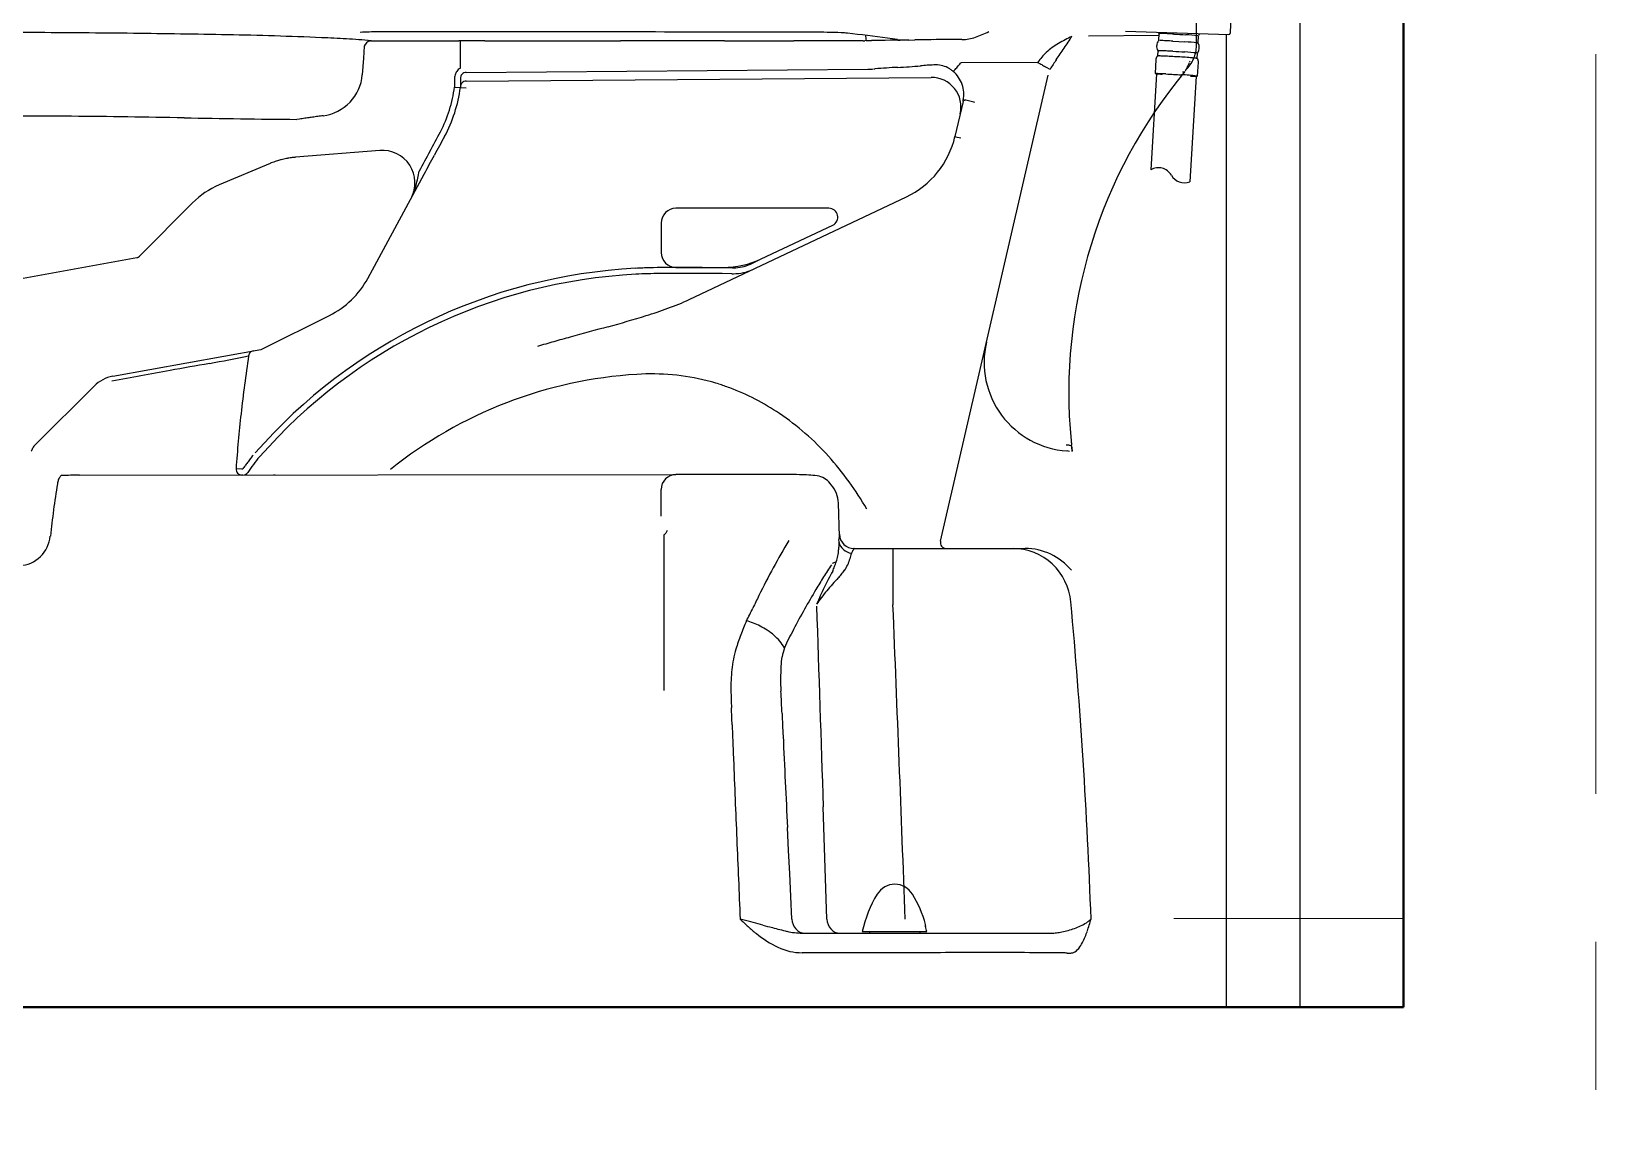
# Model space of a CAD drawing. Units: millimetres at full size, sheet at 1:50. Extents: x -31113 to 29332, y -20209 to 31249.
# Drawn here: x -1857 to -1328, y -1137 to -767 of the extents above; entities that cross this region are included whole.
import ezdxf

# ---------------------------------------------------------------- set-up
doc = ezdxf.new("R2010")
doc.units = ezdxf.units.MM
doc.header["$LTSCALE"] = 50
doc.linetypes.add('CHAIN1', pattern=[8, 5, -1, 1, -1])
for name, color, linetype, lineweight in [('B-1_通り芯・通り番号', 1, 'CHAIN1', 18), ('B-2_柱(黄)', 4, 'Continuous', 9), ('B-3_仕上線(黄)', 3, 'Continuous', 40), ('B-A_文字', 7, 'Continuous', 25), ('B-F_寸法・方位', 7, 'Continuous', 25)]:
    doc.layers.add(name, color=color, linetype=linetype, lineweight=lineweight)

msp = doc.modelspace()

# ---------------------------------------------------------------- linework, layer by layer
at = {"layer": 'B-1_通り芯・通り番号'}
msp.add_line((-1327.6, 1625.37), (-1327.6, -1846.71), dxfattribs=at)
at = {"layer": 'B-2_柱(黄)', "color": 7, "lineweight": 25}
for p, q in [((-1427.6, -726.71), (-1427.6, -1096.71)), ((-1452.6, -767.98), (-1452.6, -1096.71))]:
    msp.add_line(p, q, dxfattribs=at)
at = {"layer": 'B-3_仕上線(黄)'}
for p in [(-1392.6, 1303.29), (-1420.55, -1096.71)]:
    msp.add_line(p, (-1392.6, -1096.71), dxfattribs=at)
msp.add_lwpolyline([(-2832.6, 1303.29), (-2832.6, -1096.71), (-1420.55, -1096.71)], dxfattribs=at)
at = {"layer": 'B-A_文字', "color": 1, "lineweight": 18}
msp.add_line((-1392.6, -1066.71), (-1470.21, -1066.71), dxfattribs=at)
at = {"layer": 'B-F_寸法・方位'}
for p, q in [((-1462.61, -771.74), (-1462.61, -733.89)), ((-1449.98, -730.13), (-1451.15, -767.51)), ((-1486.65, -766.9), (-1451.67, -768)), ((-1744.03, -771.98), (-1744.3, -775.97)), ((-1702.85, -767.08), (-1733.15, -767.08)), ((-1711.51, -770.15), (-1712, -770.15)), ((-1711.51, -779.36), (-1711.51, -770.15)), ((-1703.27, -770.15), (-1711.51, -770.15)), ((-1622.22, -770.09), (-1598.78, -770.08)), ((-1592.21, -767.23), (-1606.25, -767.2)), ((-1578.92, -767.71), (-1580.61, -767.49)), ((-1577.23, -767.93), (-1578.92, -767.71)), ((-1575.55, -768.14), (-1577.23, -767.93)), ((-1573.86, -768.36), (-1575.55, -768.14)), ((-1575.34, -770.07), (-1574.79, -770.07)), ((-1574.31, -770.02), (-1574.79, -770.07)), ((-1572.17, -768.58), (-1573.86, -768.36)), ((-1573.85, -770.06), (-1572.53, -770.04)), ((-1571.26, -770.02), (-1572.53, -770.04)), ((-1570.48, -768.8), (-1572.17, -768.58)), ((-1569.57, -770), (-1571.26, -770.02)), ((-1568.8, -769.01), (-1570.48, -768.8)), ((-1567.88, -769.97), (-1569.57, -770)), ((-1567.11, -769.23), (-1568.8, -769.01)), ((-1566.19, -769.94), (-1567.88, -769.97)), ((-1565.42, -769.45), (-1567.11, -769.23)), ((-1564.51, -769.91), (-1566.19, -769.94)), ((-1563.73, -769.67), (-1565.42, -769.45)), ((-1562.82, -769.89), (-1564.51, -769.91)), ((-1559.84, -769.84), (-1557.85, -769.81)), ((-1541.95, -769.7), (-1545.06, -769.7)), ((-1475.38, -768.37), (-1499.13, -768.56)), ((-1475.33, -767.63), (-1475.48, -770.03)), ((-1470.64, -770.22), (-1466.49, -770.46)), ((-1462, -770.85), (-1461.86, -768.45)), ((-1744.3, -775.97), (-1744.68, -781.6)), ((-1516.52, -777.39), (-1542.12, -777.6)), ((-1516.52, -777.39), (-1516.4, -777.39)), ((-1476.32, -776.48), (-1476.61, -781.2)), ((-1475.69, -773.46), (-1475.79, -775.24)), ((-1462.32, -776.06), (-1462.21, -774.28)), ((-1462.23, -782.07), (-1461.95, -777.35)), ((-1713.51, -782.86), (-1713.51, -785.75)), ((-1711.51, -782.86), (-1711.51, -785.87)), ((-1709.53, -780.8), (-1573.69, -779.71)), ((-1709.53, -783.74), (-1552.27, -782.47)), ((-1573.69, -779.71), (-1573.44, -779.7)), ((-1571.57, -779.62), (-1571.33, -779.6)), ((-1549.15, -939.26), (-1512.78, -781.7)), ((-1476.1, -781.28), (-1478.05, -813.7)), ((-1462.73, -782.08), (-1464.89, -817.73)), ((-1713.51, -785.75), (-1709.51, -786)), ((-1541.52, -790.6), (-1544.26, -802.47)), ((-1544.06, -802.52), (-1542.31, -802.92)), ((-1738.74, -807.18), (-1767.26, -809.48)), ((-1775.87, -811.58), (-1793.04, -818.8)), ((-1742.83, -850.42), (-1723.72, -815.14)), ((-1819.86, -842.84), (-1802.07, -824.9)), ((-1634.12, -857.55), (-1560.67, -822.85)), ((-1586.89, -826.7), (-1638.6, -826.7)), ((-1643.6, -831.7), (-1643.6, -841.7)), ((-1609.76, -843.83), (-1585.6, -832.42)), ((-1890.25, -855.91), (-1820.93, -843.4)), ((-1613.45, -845.57), (-1609.76, -843.83)), ((-1638.6, -846.7), (-1622.58, -846.7)), ((-1619.76, -848.83), (-1619.4, -848.83)), ((-1619.51, -846.83), (-1619.75, -846.83)), ((-1619.51, -846.83), (-1619.15, -846.83)), ((-1619.4, -848.83), (-1619.16, -848.83)), ((-1778.38, -874.25), (-1755.8, -862.97)), ((-1829.02, -883.47), (-1778.92, -874.43)), ((-1855.47, -906.9), (-1835.37, -886.8)), ((-1504.63, -908.89), (-1504.64, -908.76)), ((-1785.37, -914.88), (-1787.34, -914.75)), ((-1785.07, -914.88), (-1785.37, -914.88)), ((-1840.33, -916.95), (-1638.61, -916.7)), ((-1785.07, -916.88), (-1785.37, -916.88)), ((-1774.08, -916.87), (-1774.65, -916.87)), ((-1603.85, -916.71), (-1638.61, -916.71)), ((-1643.61, -930.8), (-1643.61, -921.71)), ((-1583.33, -937.62), (-1583.69, -926.39)), ((-1642.6, -966.16), (-1642.6, -937.03)), ((-1578.36, -941.71), (-1520.52, -941.71)), ((-1565.21, -960.79), (-1565.21, -941.71)), ((-1642.6, -989.74), (-1642.6, -966.16)), ((-1587.56, -1066.98), (-1588.82, -1029.05)), ((-1600.52, -1043.8), (-1600.9, -1036.06)), ((-1600.14, -1051.54), (-1600.52, -1043.8)), ((-1599.76, -1059.29), (-1600.14, -1051.54)), ((-1599.38, -1067.03), (-1599.76, -1059.29)), ((-1595.95, -1071.71), (-1511.78, -1071.71)), ((-1575.6, -1071.21), (-1553.79, -1071.21)), ((-1573.1, -1071.71), (-1573.1, -1071.21)), ((-1556.1, -1071.21), (-1556.1, -1071.71)), ((-1554.2, -1069.45), (-1554.2, -1068.74)), ((-1562.54, -1078.34), (-1595.9, -1078.34)), ((-1506.28, -1078.43), (-1505.12, -1078.43))]:
    msp.add_line(p, q, dxfattribs=at)
for points in [[(-1575.34, -770.07), (-1587.06, -770.08), (-1598.78, -770.08)], [(-1559.84, -769.84), (-1560.83, -769.86), (-1562.82, -769.89)], [(-1465.03, -777.6), (-1465.17, -777.87), (-1465.3, -778.13), (-1465.44, -778.41), (-1465.59, -778.68), (-1465.73, -778.97), (-1465.88, -779.25), (-1466.02, -779.54), (-1466.17, -779.83), (-1466.32, -780.13), (-1466.47, -780.43)], [(-1757.89, -795.44), (-1758.34, -795.5), (-1758.79, -795.56), (-1759.23, -795.63), (-1759.68, -795.69), (-1760.12, -795.75), (-1760.57, -795.81), (-1761.01, -795.88), (-1761.46, -795.94), (-1761.9, -796), (-1762.35, -796.06), (-1762.79, -796.12), (-1763.24, -796.18), (-1763.69, -796.24), (-1764.13, -796.31), (-1764.58, -796.37), (-1765.02, -796.43), (-1765.47, -796.49), (-1765.91, -796.55), (-1766.8, -796.67)], [(-1619.76, -848.83), (-1623, -848.81), (-1626.24, -848.8), (-1629.48, -848.79), (-1632.71, -848.78), (-1635.95, -848.77)], [(-1504.78, -907.34), (-1504.8, -907.16), (-1504.82, -906.98), (-1504.84, -906.79)], [(-1504.61, -908.77), (-1504.63, -908.62), (-1504.65, -908.47), (-1504.67, -908.32), (-1504.68, -908.18), (-1504.7, -908.03), (-1504.72, -907.89), (-1504.73, -907.75), (-1504.75, -907.61), (-1504.77, -907.48), (-1504.78, -907.34)], [(-1612.45, -1068.14), (-1613.33, -1067.91), (-1614.22, -1067.68), (-1615.11, -1067.45), (-1616, -1067.22), (-1616.88, -1066.99)]]:
    msp.add_lwpolyline(points, dxfattribs=at)
for centre, radius, start, end in [((-1557.34, -713.93), 58.48, 290.0687, 294.7934), ((-1871.09, -3821.23), 3053.93, 89.72316, 90.3663), ((-1880.98, -5866.89), 5099.62, 89.33801, 89.72316), ((-1875.27, -5372.98), 4605.68, 88.94239, 89.33801), ((-1814.12, -2060.77), 1292.9, 87.53313, 88.94239), ((-1819.67, -2189.61), 1421.87, 87.19337, 87.53313), ((-1755.82, -887.08), 117.77, 83.093, 87.1934), ((-1738.05, -919.65), 152.56, 90.4584, 92.7574), ((-1741.59, -772.7), 2.54, 98.1786, 163.513), ((-1741.65, -772.25), 2.08, 91.6508, 98.1786), ((-1741.65, -772.26), 2.1, 90.0276, 91.6508), ((-1976.06, 485459.49), 486229.71, 270.02762, 270.03112), ((-1733.28, -1516.51), 749.43, 89.99037, 90.45841), ((-2002.39, 534505.17), 535275.4, 270.03202, 270.03316), ((-1710.93, -48887.71), 48120.62, 89.87536, 89.99037), ((-1814.48, 209919.51), 210689.68, 270.03316, 270.04272), ((-1569.81, -118210.16), 117440.08, 90.02557, 90.04272), ((-1592.14, -767.02), 0.213, 270.1089, 279.9519), ((-1592.46, -1209.62), 442.39, 89.3485, 89.9589), ((-1589.58, -955.56), 188.32, 87.9148, 89.3485), ((-1583.66, -793.14), 25.78, 83.1732, 87.9148), ((-1552.78, -766.46), 21.82, 184.7659, 187.0713), ((-1562.02, -767.61), 12.52, 187.0713, 191.0909), ((-1573.77, -767.31), 2.76, 258.876, 261.7631), ((-1573.85, -767.91), 2.16, 261.7631, 265.4531), ((-1573.87, -768.12), 1.95, 265.4531, 268.0521), ((-1573.87, -768.17), 1.89, 268.0521, 270.7299), ((-1562.77, -763.18), 6.71, 259.4329, 263.0089), ((-1562.78, -763.2), 6.69, 263.0089, 266.5954), ((-1562.78, -763.21), 6.68, 266.5938, 269.6689), ((-1545.5, -1529.07), 759.37, 90.44938, 90.93218), ((-1544.07, -1711.24), 941.54, 90.05999, 90.44938), ((-1542, -755.91), 13.79, 270.2197, 290.0687), ((-1498.33, -790.27), 22.13, 119.5637, 132.7983), ((-1458.66, -860.21), 102.53, 116.6953, 119.5637), ((-1662.35, -669.01), 186.46, 326.2558, 327.7143), ((-1472.7, -771.91), 3.37, 176.6666, 207.4724), ((-1472.76, -771.91), 3.3, 145.3072, 176.6666), ((-1475.39, -770.09), 0.108, 70.0025, 146.9748), ((-1469.15, -765.63), 6.5, 194.4974, 196.2436), ((-1469.1, -765.61), 6.56, 196.2436, 197.9735), ((-1475.18, -769.52), 0.5, 250.0025, 269.5221), ((-1475.17, -768.73), 1.11, 88.4569, 97.3664), ((-1474.77, -753.96), 13.66, 268.4569, 269.1824), ((-1476.23, -832.89), 62.88, 86.9019, 88.9008), ((-1475.33, -793.1), 25.48, 87.9883, 89.1824), ((-1478.19, -874.67), 107.1, 87.7042, 87.9883), ((-1480.12, -922.79), 155.26, 87.0249, 87.7042), ((-1544.05, -2085.9), 1317.72, 86.80652, 86.90191), ((-1493.17, -1173.84), 406.65, 86.7656, 87.0249), ((-1408.96, 316.29), 1085.85, 266.76556, 266.98031), ((-1470.85, -848.95), 78.61, 83.7914, 86.8233), ((-1469.51, -831.51), 63.54, 83.3115, 86.9803), ((-1473.83, -771.7), 11.22, 336.235, 359.8044), ((-1462.28, -770.23), 0.571, 263.7914, 283.8043), ((-1465.08, -772.39), 3.43, 326.4812, 26.5611), ((-1462.12, -770.9), 0.125, 25.9281, 103.8043), ((-1462.06, -768), 0.407, 263.3115, 287.8657), ((-1467.76, -765.71), 6.5, 337.2453, 338.6825), ((-1467.74, -765.72), 6.49, 338.6825, 340.841), ((-1467.75, -765.71), 6.5, 340.841, 342.2777), ((-1451.65, -767.5), 0.5, 268.2, 358.2), ((-1542.16, -777.95), 0.348, 102.5228, 117.415), ((-1542.14, -778.07), 0.47, 95.1812, 102.5228), ((-1542.11, -778.38), 0.781, 90.7618, 95.1812), ((-1516.4, -777.92), 0.527, 77.3785, 89.6834), ((-1516.36, -777.77), 0.372, 60.0103, 77.3785), ((-1443.58, -653.77), 143.41, 239.5864, 240.1608), ((-1503.92, -784.81), 14.3, 139.9942, 148.7512), ((-1501.53, -786.81), 17.42, 132.7983, 139.9942), ((-1448.35, -819.78), 75.32, 144.926, 146.3767), ((-1677.36, -658.98), 204.51, 324.926, 326.2558), ((-1474.65, -776.54), 1.67, 168.421, 177.8841), ((-1474.26, -776.62), 2.07, 160.7925, 168.421), ((-1474.33, -776.59), 1.99, 156.8302, 160.7925), ((-1474.32, -776.6), 2.01, 152.9036, 156.8302), ((-1474.33, -776.59), 1.99, 148.946, 152.9036), ((-1474.27, -776.63), 2.06, 145.1168, 148.946), ((-1474.44, -776.51), 1.85, 140.8715, 145.1168), ((-1474.51, -776.46), 1.77, 136.4205, 140.8715), ((-1475.71, -775.32), 0.112, 74.1462, 136.9574), ((-1475.54, -774.73), 0.498, 254.1462, 269.8102), ((-1475.52, -774.55), 1.11, 88.4569, 97.3664), ((-1475.59, -789.25), 14.02, 88.4272, 89.8102), ((-1475.12, -759.79), 13.66, 268.4569, 269.1824), ((-1475.68, -798.93), 25.48, 87.9883, 89.1824), ((-1476.81, -833.53), 58.31, 88.0946, 88.4272), ((-1477.83, -864.27), 89.08, 87.3098, 88.0946), ((-1478.55, -880.5), 107.1, 87.7042, 87.9883), ((-1480.48, -928.62), 155.26, 87.0249, 87.7042), ((-1487.1, -1061.46), 286.49, 87.0658, 87.3098), ((-1531.15, -1921), 1147.15, 86.82358, 87.06578), ((-1493.52, -1179.67), 406.65, 86.7656, 87.0249), ((-1409.31, 310.46), 1085.85, 266.76556, 266.98031), ((-1473.33, -879.14), 103.68, 84.1444, 86.8236), ((-1469.86, -837.34), 63.54, 83.3115, 86.9803), ((-1473.72, -771.75), 11.1, 312.4164, 336.235), ((-1473.95, -770.61), 11.23, 323.874, 325.1614), ((-1462.67, -775.19), 0.806, 264.1444, 281.5795), ((-1462.47, -776.17), 0.191, 35.7647, 101.5795), ((-1462.41, -773.83), 0.407, 263.3115, 287.8657), ((-1463.42, -776.92), 1.4, 26.9608, 38.2064), ((-1464.23, -777.33), 2.3, 20.1171, 26.9608), ((-1463.97, -777.23), 2.03, 16.2434, 20.1171), ((-1463.93, -777.22), 1.98, 12.2743, 16.2434), ((-1463.9, -777.22), 1.96, 8.2606, 12.2743), ((-1464.11, -777.25), 2.17, 4.625, 8.2606), ((-1463.72, -777.21), 1.78, 0.1901, 4.625), ((-1463.45, -777.21), 1.5, 354.9576, 0.1901), ((-1759.33, -780.6), 14.68, 315.7881, 356.0827), ((-1709.43, -782.86), 4.08, 168.1704, 180), ((-1709.44, -782.86), 4.07, 156.3054, 168.1704), ((-1709.45, -782.86), 4.06, 150.3334, 156.3054), ((-1709.47, -782.84), 4.04, 138.3718, 150.3334), ((-1709.49, -782.83), 4.01, 126.3304, 138.3718), ((-1709.5, -782.81), 3.99, 120.2635, 126.3304), ((-1709.4, -782.86), 2.11, 136.7582, 180), ((-1709.51, -782.76), 1.96, 90.4712, 136.7582), ((-1573.96, -745.14), 34.56, 270.868, 272.2185), ((-1573.76, -750.26), 29.44, 272.2185, 273.8039), ((-1552.4, -1003.24), 224.44, 92.8571, 94.8294), ((-1574.79, -554.65), 224.71, 272.8571, 274.8271), ((-1545.74, -898.65), 120.51, 93.7479, 94.8271), ((-1544.41, -919.04), 140.95, 92.8252, 93.7479), ((-1552.2, -792.41), 9.94, 38.3262, 90.4041), ((-1550.72, -786.88), 8.63, 78.1574, 93.8346), ((-1550.73, -786.95), 8.71, 62.614, 78.1574), ((-1551.21, -787.87), 9.75, 55.964, 62.614), ((-1551.28, -787.98), 9.87, 49.396, 55.964), ((-1545.9, -779.18), 1.67, 308.6821, 318.0816), ((-1551.31, -788.16), 10.03, 19.1883, 49.98), ((-1527.21, -795.96), 23.45, 137.4119, 138.0816), ((-1577.6, -749.63), 45, 317.4119, 319.4277), ((-1699.86, -644.95), 205.95, 319.4277, 319.8682), ((-1542.21, -777.86), 0.241, 117.415, 138.7477), ((-1471.01, -701.6), 88.27, 240.1608, 241.0938), ((-1526.06, -801.28), 25.6, 59.0002, 61.0938), ((-1510.9, -776.06), 3.82, 239.0002, 252.9494), ((-1497.83, -786.87), 15.89, 146.3767, 153.2447), ((-1335.77, -889.13), 170, 140.2643, 185.4761), ((-1475.8, -764.3), 16.9, 267.3909, 268.9008), ((-1475.43, -776.22), 5.12, 257.1578, 267.6402), ((-1477.16, -835.25), 54.06, 87.2016, 88.9008), ((-1476.71, -807.09), 25.77, 85.55, 87.6402), ((-1462.94, -630.18), 151.67, 265.55, 265.6713), ((-1503.44, -1372.83), 592.3, 87.04649, 87.2016), ((-1459.86, -589.51), 192.46, 265.6713, 265.7669), ((-1282.37, 2911.94), 3698.18, 267.04649, 267.12738), ((-1471.66, -860.49), 79, 83.3422, 87.1274), ((-1466.82, -778.19), 2.44, 257.656, 268.5981), ((-1466.87, -780.14), 0.493, 268.5981, 319.4134), ((-1455.91, -593.43), 188.78, 267.3076, 267.5095), ((-1459.82, -683.27), 98.86, 267.5095, 267.8951), ((-1459.69, -679.73), 102.41, 267.8951, 268.1687), ((-1462.46, -766.34), 15.74, 268.1687, 269.9481), ((-1462.45, -781.59), 0.441, 263.3422, 287.9455), ((-1462.48, -782.48), 0.395, 65.6904, 89.9481), ((-1759.45, -779.84), 46.31, 342.8419, 352.6768), ((-1759.05, -779.76), 47.93, 342.1823, 352.6768), ((-1709.55, -785.72), 1.96, 134.7111, 180), ((-1709.51, -785.75), 2.02, 90.4519, 134.7111), ((-1552.33, -792.51), 10.1, 347, 38.3262), ((-1551.64, -788.28), 10.38, 349.3882, 19.1883), ((-1760.06, -779.89), 15.7, 277.9287, 315.7881), ((-1551.04, -788.4), 9.77, 347, 348.1357), ((-1551.01, -788.41), 9.74, 348.1357, 349.2745), ((-1541.3, -790.24), 0.135, 73.8229, 169.1868), ((-1540.78, -788.45), 1.72, 253.8229, 263.6591), ((-1542.46, -803.49), 13.41, 76.0538, 83.6591), ((-1562.08, -882.52), 94.84, 74.977, 76.0538), ((-1867.45, -3843.39), 3047.86, 89.54127, 89.98821), ((-1871.81, -4386.93), 3591.41, 88.933, 89.54127), ((-1729.11, 3274.47), 4071.32, 268.933, 269.46957), ((-1755.28, -781.13), 41.95, 331.989, 342.8419), ((-1758.37, -779.98), 47.21, 331.5297, 342.1823), ((-2316.25, -482.72), 677.36, 331.34672, 331.989), ((8304.26, -6236.79), 11399.76, 151.52973, 151.56587), ((-1573.49, -795.73), 30, 295.2866, 347), ((-1543.99, -802.25), 0.28, 227.0087, 257.0032), ((-1737.86, -818.15), 11, 331.5541, 94.6069), ((119.41, -1813.62), 2098.21, 151.34672, 151.55407), ((-32422.82, 15815.63), 34914.43, 331.55407, 331.56587), ((-1765, -837.42), 28.03, 111.8767, 112.8035), ((-1765.02, -837.36), 27.97, 110.0262, 111.8767), ((-1765.02, -837.38), 27.99, 109.1046, 110.0262), ((-1765.01, -837.41), 28.02, 107.2747, 109.1046), ((-1765.02, -837.37), 27.98, 104.5432, 107.2747), ((-1765.01, -837.41), 28.02, 102.7325, 104.5432), ((-1765.02, -837.37), 27.98, 100.9234, 102.7325), ((-1765.02, -837.38), 27.99, 100.02, 100.9234), ((-1765.01, -837.41), 28.02, 98.2172, 100.02), ((-1765.02, -837.37), 27.98, 95.5089, 98.2172), ((-1765.01, -837.41), 28.02, 94.6069, 95.5089), ((-1794.43, -802.29), 69.98, 346.2587, 350.2144), ((-1475.46, -818.01), 5.02, 29.5733, 120.9432), ((-1782.19, -844.61), 28, 112.8035, 135.2456), ((-1744.65, -814.46), 18.73, 331.5541, 346.2587), ((-1466.73, -813.05), 5.02, 209.5733, 291.4264), ((-1638.6, -831.7), 5, 90, 180), ((-1586.89, -829.7), 3, 295.2866, 90), ((-1821.28, -841.42), 2.01, 280.2295, 281.9643), ((-1821.28, -841.44), 1.99, 281.9624, 285.4435), ((-1821.29, -841.42), 2.01, 285.4536, 290.6178), ((-1821.28, -841.43), 2, 290.6096, 295.8009), ((-1821.29, -841.42), 2.01, 295.801, 297.5253), ((-1821.28, -841.43), 2, 297.519, 302.7657), ((-1821.29, -841.42), 2.01, 302.786, 308.0612), ((-1821.28, -841.44), 1.99, 308.047, 313.444), ((-1821.29, -841.42), 2.01, 313.4441, 315.2456), ((-1638.6, -841.7), 5, 180, 270), ((-1622.58, -816.7), 30, 270, 295.2866), ((-1619.08, -833.66), 13.18, 282.4851, 295.2866), ((-1642.6, -1030.71), 183.95, 93.006, 138.7413), ((-1642.6, -1030.71), 181.95, 93.006, 138.7413), ((-1769.21, -836.13), 30, 296.5522, 331.5541), ((-1642.88, -1025.37), 178.6, 91.443, 93.0073), ((-1643.33, -1019.6), 170.82, 90.2437, 92.9596), ((-1642.71, -1032.24), 185.48, 89.9368, 91.443), ((-1638.73, -2100.52), 1251.75, 89.87297, 90.24367), ((-1648.73, -6484.7), 5637.94, 89.82112, 89.93675), ((-1651.51, -7375.46), 6528.71, 89.72128, 89.82112), ((-1619.07, -833.67), 15.16, 269.6523, 282.4635), ((-1619.08, -833.63), 13.21, 269.7164, 282.4851), ((-1619.06, -833.68), 15.15, 282.4635, 295.2866), ((-1707.27, -676.1), 195.87, 287.3995, 289.679), ((-1668.1, -785.61), 79.56, 289.679, 295.2866), ((-1004.7, -3292.25), 2512.86, 105.15205, 105.45654), ((-1750.87, -536.75), 341.87, 285.152, 287.3899), ((-1543.39, -1354.35), 501.48, 105.7968, 106.4508), ((-1417.49, -1799.36), 963.95, 105.45654, 105.79679), ((-1504.4, -878.77), 30, 167, 266.1506), ((-1882.12, -402.5), 484.3, 280.1976, 281.7956), ((-1152.7, -968.7), 637.12, 171.68632, 172.57311), ((-1781.14, -876.86), 2, 136.2549, 171.8939), ((-1781.16, -876.85), 1.98, 100.2295, 136.2549), ((-1779.27, -872.46), 2, 280.2295, 296.5522), ((-1447.35, -2930.95), 2081.15, 100.30108, 100.57621), ((8259.17, -56336.76), 56361.88, 100.29093, 100.30108), ((-327.85, -9042.87), 8294.74, 100.19762, 100.29093), ((-1642.86, -1029.74), 147.16, 93.4743, 111.1373), ((-1646.94, -963.82), 81.12, 84.9571, 93.4219), ((-1646.38, -957.46), 74.73, 75.7719, 84.9571), ((-1826.88, -895.28), 12, 100.2295, 135), ((-1164.96, -967.1), 624.75, 172.57311, 173.47746), ((-1644.97, -951.92), 69.02, 72.4654, 75.7719), ((-1646.09, -955.44), 72.71, 69.3266, 72.4654), ((-1648.77, -962.54), 80.31, 62.5728, 69.3266), ((-1642.35, -1031.06), 148.58, 111.1373, 128.6342), ((-1650.6, -966.07), 84.28, 56.1369, 62.5728), ((-1402.21, -939.98), 385.95, 173.4774, 174.8649), ((-1653.02, -969.69), 88.64, 41.8651, 56.1369), ((-1863.15, -905.51), 7.34, 333.4651, 335.7825), ((-1832.56, -919.27), 26.2, 155.5922, 155.7825), ((-1839.31, -916.21), 18.8, 155.3268, 155.5922), ((-1841.34, -915.28), 16.56, 155.0214, 155.3268), ((-1844.09, -914), 13.53, 154.6477, 155.0214), ((-1844.97, -913.58), 12.55, 154.238, 154.6477), ((-1847.13, -912.54), 10.16, 153.7319, 154.238), ((-1849.97, -911.14), 6.99, 148.0622, 153.7319), ((-1853.34, -909.04), 3.02, 135, 148.0622), ((-1394.5, -940.67), 393.7, 174.8649, 176.2251), ((-1506.31, -912.31), 5.53, 87.7883, 94.196), ((-1506.49, -910.7), 2, 62.1287, 86.252), ((-1506.22, -910.05), 3.27, 76.9582, 87.7883), ((-1506.09, -909.51), 2.71, 66.9422, 76.9582), ((-1505.19, -907.4), 0.416, 7.5264, 66.9422), ((-1395.49, -894.85), 110, 185.5272, 186.229), ((-1456.54, -903.23), 48.41, 184.8796, 185.3696), ((-1450.84, -902.69), 54.14, 185.3696, 185.8077), ((-1447.42, -902.34), 57.58, 185.8077, 185.9589), ((-1442.21, -901.8), 62.82, 185.9589, 186.0975), ((-1438.76, -901.43), 66.29, 186.0975, 186.2221), ((-1428.67, -900.33), 76.44, 186.2221, 186.3301), ((-1785.33, -914.88), 2.02, 176.2999, 222.5177), ((-1740.8, -944.23), 53.12, 145.0091, 146.4613), ((-1741.98, -943.4), 51.67, 143.5165, 145.0091), ((-1742.36, -943.12), 51.2, 141.7781, 143.5165), ((-1740.94, -944.17), 50.97, 142.6982, 146.4254), ((-1743.08, -942.55), 50.28, 140.0081, 141.7781), ((-1742.98, -942.62), 48.41, 138.7736, 142.6982), ((-1665.47, -980.84), 105.35, 29.8398, 41.8651), ((-1560.63, -967.16), 291, 170.6424, 172.3992), ((-1835.23, -922.15), 12.74, 163.6304, 169.5673), ((-1844.45, -919.45), 3.13, 139.8127, 163.6304), ((-1845.55, -918.52), 1.69, 128.0398, 139.8127), ((-1845.89, -918.08), 1.14, 110.6384, 128.0398), ((-1836.18, -1476.24), 559.31, 90.7309, 91.0364), ((-1839.97, -1179.12), 262.18, 90.0792, 90.7309), ((-1785.37, -914.92), 1.96, 222.5177, 270.0687), ((-1785.07, -914.88), 2, 270.1144, 326.5664), ((-1638.61, -921.71), 5, 90, 180), ((-1603.76, -1448.9), 532.19, 89.5789, 90.0098), ((-1601.1, -1086.71), 169.99, 88.23, 89.5789), ((-1599.41, -1032.07), 115.32, 86.818, 88.23), ((-1593.98, -934.36), 17.46, 77.5126, 86.818), ((-1591.57, -923.47), 6.31, 54.1472, 77.5126), ((-1592.03, -924.11), 7.1, 33.3345, 54.1472), ((-1593.69, -926.71), 10, 1.8515, 40.5643), ((-1484.65, -977.3), 367.65, 172.3992, 173.7898), ((-1645.18, -934.03), 4, 324.6174, 338.5539), ((-1861.6, -936.26), 11.52, 314.6607, 353.6678), ((-1644.23, -934.71), 2.84, 305.0503, 324.6174), ((-1370.52, -1075.03), 267.18, 149.3978, 151.6664), ((-1591.34, -936.45), 8.16, 341.542, 342.1503), ((-1579.64, -938.49), 4, 187.7839, 193.7454), ((-1537.07, -942.36), 46.53, 178.1243, 179.7704), ((-1535.67, -942.4), 47.93, 176.5264, 178.1243), ((-1590.79, -936.62), 7.59, 342.1503, 342.8047), ((-1590.53, -936.71), 7.31, 342.8047, 343.4596), ((-1585.65, -939.96), 2.19, 12.9363, 13.7439), ((-1590, -936.86), 6.76, 343.4596, 344.1678), ((-1585.99, -940.04), 2.54, 12.2415, 12.9363), ((-1589.74, -936.94), 6.49, 344.1678, 344.8768), ((-1578.85, -938.47), 4.77, 192.4851, 228.7504), ((-1589.24, -937.07), 5.97, 344.8768, 345.6475), ((-1588.72, -937.2), 5.44, 345.6475, 350.6025), ((-1578.36, -936.71), 5, 181.8515, 270), ((-1585.72, -937.7), 2.39, 350.6025, 1.8515), ((-1547.2, -939.71), 2, 167, 270), ((-1860.87, -936.99), 10.49, 272.1394, 314.6607), ((-1590.47, -932.39), 15.06, 288.4158, 291.0363), ((-1588.19, -938.31), 8.72, 291.0363, 295.5593), ((-1618.37, -935.81), 35.49, 340.2492, 343.0232), ((-1596.24, -941.5), 12.7, 338.3891, 347.6728), ((-1593.73, -942.05), 10.14, 347.6728, 359.2899), ((-1578.43, -937.99), 5.41, 228.7504, 260.9393), ((-1588.61, -943.33), 8.98, 334.1489, 347.8038), ((-1565.15, -948.4), 15.02, 164.0263, 167.8038), ((-1568.52, -947.44), 11.52, 159.1038, 164.0263), ((-1584.74, -939.15), 6.87, 322.5734, 326.7274), ((-1581.34, -941.38), 2.8, 326.7274, 336.8894), ((-1580.5, -941.74), 1.89, 336.8894, 339.6742), ((-1580.03, -941.92), 1.39, 339.6742, 343.4538), ((-1574.15, -943.66), 4.74, 161.4979, 163.4538), ((-1576.32, -942.94), 2.46, 157.7205, 161.4979), ((-1569.84, -945.59), 9.46, 156.4157, 157.7205), ((-1578.36, -941.87), 0.165, 90, 156.4157), ((-1524.56, -960.98), 19.27, 46.8319, 90), ((-1520.52, -962.01), 20.3, 64.8102, 90), ((-1520.43, -961.82), 20.09, 39.3651, 64.8102), ((-1347.77, -1087.29), 293.04, 151.6664, 153.735), ((-1364.54, -1091.22), 264.22, 148.0325, 149.1018), ((-1376.2, -1083.94), 250.47, 146.9044, 148.0325), ((-1510.14, -992.19), 86.75, 150.4458, 154.5482), ((-1530.49, -1003.14), 74.06, 135.9568, 140.4275), ((-1606.42, -940.1), 22.79, 335.9318, 340.2492), ((-1597.59, -938.24), 19.29, 315.9568, 320.8844), ((-1602.8, -934), 26, 320.8844, 324.5405), ((-1592.04, -941.67), 12.79, 324.5405, 334.1489), ((-1525.23, -961.69), 20.25, 5.5744, 46.8319), ((-1352.1, -1098.46), 278.6, 149.1384, 150.7331), ((-1308.52, -1088.15), 310.04, 154.5482, 155.6966), ((-1528.53, -1004.76), 76.6, 140.4275, 144.7501), ((-2049.4, -754.66), 483.45, 334.3361, 334.6218), ((-1334.21, -1093.93), 308.13, 154.183, 154.6218), ((-1339.96, -1091.15), 301.74, 153.735, 154.183), ((-1338.74, -1105.94), 293.92, 150.7331, 152.2448), ((192108.93, 5427.69), 193805.33, 181.88911, 181.9092), ((-37450.55, -2413.35), 35914.72, 2.23321, 2.31795), ((-3470, -1138.76), 1973.07, 3.64624, 5.20629), ((1536.16, -2214.26), 3389.14, 158.39129, 158.47739), ((-1635.24, -953.67), 23.96, 328.5767, 334.3361), ((-1620.68, -988.4), 23.01, 68.9567, 75.1717), ((-1621.1, -989.5), 24.19, 63.0433, 68.9567), ((-1621.15, -989.58), 24.28, 49.7757, 63.0433), ((-1563.3, -991.94), 57.37, 158.4774, 163.5607), ((-1616, -983.5), 16.31, 30.1338, 49.7757), ((-1572.26, -986.86), 31.8, 152.4506, 158.7093), ((-742.03, -1419.96), 968.21, 152.24481, 152.45061), ((-1581.13, -986.68), 38.78, 163.5607, 174.0344), ((-1577.93, -982.83), 25.22, 169.743, 176.9183), ((-1586.42, -981.3), 16.59, 158.8552, 169.743), ((-1557.37, -989.16), 62.66, 174.0344, 180.5273), ((-1519.6, -985.97), 83.63, 176.9183, 179.8), ((-1533.55, -985.92), 69.68, 179.8, 183.2587), ((-1361.56, -983.99), 258.53, 181.2735, 182.5576), ((-2147.61, -1021.08), 545.39, 2.4795, 3.2795), ((-2567.85, -1037.87), 948.95, 2.20772, 2.55757), ((60.18, -925.48), 1664.48, 182.47953, 182.74167), ((9354.26, -578.26), 10982.01, 182.20772, 182.23796), ((9792.3, -561.15), 11420.39, 182.23796, 182.26704), ((49683.91, 1450.89), 51345.07, 182.74167, 182.75897), ((10280.86, -541.81), 11909.32, 182.26704, 182.39726), ((-40550.32, -2534.23), 39016.85, 2.15521, 2.23321), ((-3456.97, -1137.93), 1960.01, 2.07579, 3.64624), ((45735.65, 1260.62), 47392.23, 182.75897, 182.7777), ((12492.3, -449.22), 14122.7, 182.39726, 182.50707), ((-1564.6, -1062.21), 7, 31.4775, 148.5225), ((-1536.46, -1079.44), 40, 148.5225, 168.1245), ((-1592.75, -1079.44), 40, 15.5022, 31.4775), ((-1485.12, -928.64), 191.06, 226.3959, 227.497), ((-1842.06, -1949.23), 910.52, 75.18391, 75.39384), ((-1593.91, -1066.72), 5.49, 183.2947, 220.7444), ((-1582.08, -1066.72), 5.48, 182.7758, 220.6104), ((-1510.33, -1051.69), 19.55, 289.4342, 302.5241), ((-1506.06, -1058.38), 11.62, 302.5241, 307.4569), ((-1591.27, -1040.65), 96.66, 341.7084, 344.2197), ((-1503, -1062.38), 6.58, 307.4569, 316.1571), ((-1576.03, -1027.85), 56.49, 227.497, 231.2198), ((-1588.08, -1042.84), 37.26, 231.2198, 244.4775), ((-1186.3, 529.9), 1653.88, 255.18391, 255.29948), ((-1531.36, -785.35), 294.12, 255.2995, 256.3005), ((-1595.93, -1050.2), 21.5, 256.3005, 269.9275), ((-1594.99, -1067.65), 4.06, 220.7444, 270), ((-1583.14, -1067.62), 4.08, 220.6104, 270), ((-1552.29, -1068.96), 1.98, 188.3598, 194.7034), ((-1592.04, -1079.38), 39.11, 13.3857, 14.7034), ((-1592.12, -1079.4), 39.2, 12.0709, 13.3857), ((-1511.78, -1056.04), 15.66, 270, 276.7116), ((-1512.67, -1048.47), 23.29, 276.7116, 281.2289), ((-1514.23, -1040.64), 31.27, 281.2289, 289.4342), ((-1523.27, -1063.13), 25.04, 332.0358, 341.7084), ((-1595.86, -1059.13), 19.21, 244.4775, 269.8777), ((-1500.99, -23378), 22299.74, 90.08934, 90.15813), ((-1532.15, -3395.64), 2317.36, 89.42739, 90.08934), ((-1515.87, -1766.07), 687.71, 89.31432, 89.42739), ((-1511.86, -1431.55), 353.16, 89.0941, 89.3143), ((-1505.12, -1076.21), 2.22, 269.9946, 282.1415), ((-1505.24, -1075.62), 2.82, 282.1415, 291.7164), ((-1505.73, -1074.39), 4.14, 291.7164, 323.4584), ((-1515.02, -1067.51), 15.71, 323.4584, 332.0358)]:
    msp.add_arc(centre, radius, start, end, dxfattribs=at)

doc.saveas('drawing.dxf')
